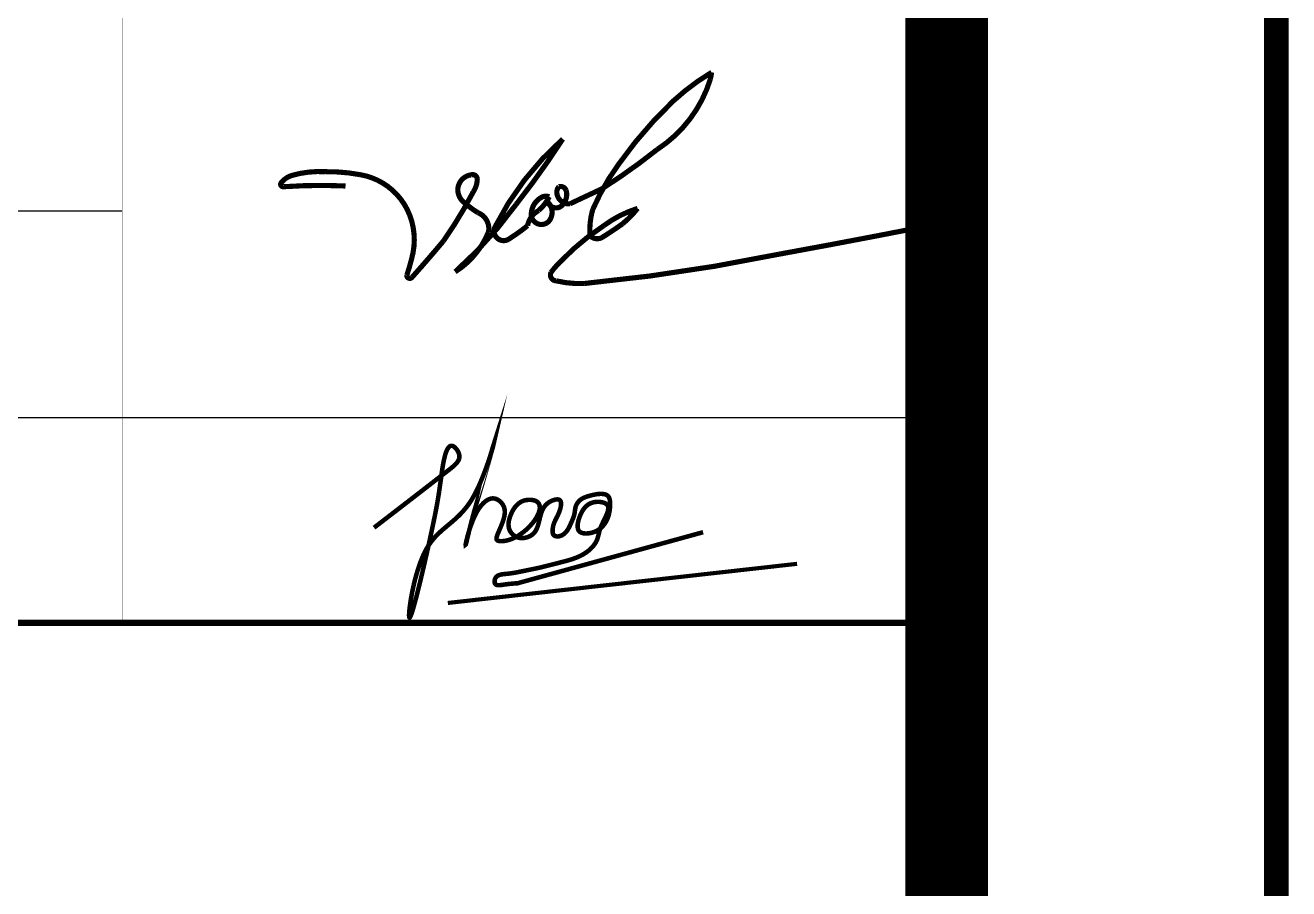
# Model space of a CAD drawing. Header units: millimetres. Extents: x 89040 to 596321, y -313033 to 2401191.
# Drawn here: x 596289.92 to 596320.57, y 1199931.71 to 1199952.64 of the extents above; entities that cross this region are included whole.
import ezdxf

# ---------------------------------------------------------------- set-up
doc = ezdxf.new("R2010")
doc.units = ezdxf.units.MM
doc.header["$MEASUREMENT"] = 0
doc.layers.add('KHUNG', color=7, linetype='Continuous', lineweight=25)
doc.layers.add('KHUNGTEN', color=7, linetype='Continuous', lineweight=25)

msp = doc.modelspace()

# ---------------------------------------------------------------- linework, layer by layer
at = {"layer": 'KHUNG'}
for points in [[(596297.6905367911, 1199948.748549195, 0.125, 0.125, 0.0284246530482653), (596296.1882120504, 1199948.730729838, 0.125, 0.125, -0.7006622833535873), (596296.1297485036, 1199948.828109809, 0.125, 0.125, -0.1506817919943456), (596296.3921536964, 1199949.005245468, 0.125, 0.125, -0.08473626277370098), (596297.2076177167, 1199949.094297235, 0.125, 0.125, -0.0500964549071516), (596298.0457189983, 1199949.022134467, 0.125, 0.125, -0.238458232827641), (596299.185682522, 1199948.180888266, 0.125, 0.125, -0.1644112592017996), (596299.3285888301, 1199947.1310468, 0.125, 0.125, -0.0281619827177424), (596299.1770869639, 1199946.584453978, 0.125, 0.125, 0.7586410637162643), (596299.307560657, 1199946.538468784, 0.125, 0.125, 0.007401674262840999), (596300.0622919031, 1199947.410364278, 0.125, 0.125, 0.0336216065690833), (596300.7901362439, 1199948.608740398, 0.125, 0.125, 0.141222481536398), (596300.8864477515, 1199948.91080663, 0.125, 0.125, 0.4986710332358589), (596300.7464845625, 1199949.019560977, 0.125, 0.125, 0.3619830497075971), (596300.4147510374, 1199948.672574961, 0.125, 0.125, 0.2457302758190457), (596300.5762237507, 1199948.34041465, 0.125, 0.125, 0.0406671131797714), (596300.900764513, 1199948.100929999, 0.125, 0.125, -0.3627654602666309), (596301.1593464016, 1199947.635248311, 0.125, 0.125, -0.1572146726978851), (596300.3495623262, 1199946.667480926, 0.125, 0.125, 0.0543594146168624), (596301.8321104072, 1199948.306261508, 0.125, 0.125, 0.0237084017654827), (596302.9602051843, 1199949.886324497, 0.125, 0.125, 0.0956502892465912), (596301.3076988552, 1199947.73992859, 0.125, 0.125, 0.7049218216857351), (596301.642403005, 1199947.454668826, 0.125, 0.125, 0.0315377597805711), (596302.1069207091, 1199947.786176386, 0.125, 0.125, -0.2284358534511926), (596302.3783477996, 1199948.153907885, 0.125, 0.125, 0.0952340381836964), (596302.6324875039, 1199948.48761379, 0.125, 0.125, 0.2174472159855596), (596302.4437015459, 1199948.473103207, 0.125, 0.125, 0.2659121687810424), (596302.1968233688, 1199948.066851886, 0.125, 0.125, 0.8296250155804994), (596302.6687813879, 1199947.965285305, 0.125, 0.125, 0.3190482625872441), (596302.6018598119, 1199948.354002378, 0.125, 0.125, 0.6457483344606904), (596302.9811783457, 1199948.327307106, 0.125, 0.125, 0.2483238463535317), (596303.0403157844, 1199948.64333621, 0.125, 0.125, 0.3869195486332945), (596302.8672768883, 1199948.733115756, 0.125, 0.125, 0.2511383931849469), (596302.8238727589, 1199948.539008566, 0.125, 0.125, 0.3689407702628816), (596303.1321438489, 1199948.31424458, 0.125, 0.125, -0.0036997443640044), (596303.9075594456, 1199948.677414323, 0.125, 0.125, 0.0267318842948512), (596305.2536925839, 1199949.635022799, 0.125, 0.125, 0.1753048399123527), (596306.540509496, 1199951.336715089, 0.125, 0.125, 0.0170501134436251), (596306.5716873037, 1199951.502656441, 0.125, 0.125, 0.0521758745950271), (596305.6392824368, 1199950.806703647, 0.125, 0.125, 0.0490863160117192), (596304.3145763053, 1199949.273383645, 0.125, 0.125, 0.055837629095225), (596303.6852851937, 1199948.173077761, 0.125, 0.125, 0.0879290881053456), (596303.62141676, 1199947.541364686, 0.125, 0.125, 0.3407989482792555), (596303.9206246937, 1199947.50403032, 0.125, 0.125, 0.0158015629956642), (596304.4081372344, 1199947.829663119, 0.125, 0.125, 0.0583803335428361), (596304.7755182572, 1199948.204072187, 0.125, 0.125, 0.085164792438539), (596303.9524626404, 1199947.784128098, 0.125, 0.125, 0.0598554222753603), (596302.8826526223, 1199946.890324173, 0.125, 0.125, 0.0441506373001875), (596302.6738699583, 1199946.650922055, 0.125, 0.125, 0.5389825748909738), (596302.8035597365, 1199946.448464151, 0.125, 0.125, 0.0726286320193213), (596303.4936248809, 1199946.38549242, 0.125, 0.125, 0.0267858251670638), (596308.2034130119, 1199947.094132596, 0.125, 0.125, 0.0036985108300713), (596311.8711032037, 1199947.789927829, 0, 0, 0)], [(596298.3825389147, 1199940.465136183, 0.11, 0.11, 0), (596298.5875262155, 1199940.622649479, 0.11, 0.11, 0), (596298.794256717, 1199940.781569464, 0.11, 0.11, 0), (596298.8988204184, 1199940.861996553, 0.11, 0.11, 0), (596299.0044736197, 1199940.943302822, 0.11, 0.11, 0), (596299.1114342222, 1199941.025664106, 0.11, 0.11, 0), (596299.2199201249, 1199941.109256243, 0.11, 0.11, 0), (596299.3301492286, 1199941.194255067, 0.11, 0.11, 0), (596299.4423394325, 1199941.280836414, 0.11, 0.11, 0), (596299.5567086379, 1199941.36917612, 0.11, 0.11, 0), (596299.6734747437, 1199941.459450021, 0.11, 0.11, 0), (596299.7928556509, 1199941.551833955, 0.11, 0.11, 0), (596299.9150692591, 1199941.646503754, 0.11, 0.11, 0), (596300.0403334686, 1199941.743635257, 0.11, 0.11, 0), (596300.1688661791, 1199941.843404299, 0.11, 0.11, 0), (596300.234296125, 1199941.894354005, 0.11, 0.11, 0), (596300.2981352666, 1199941.946433642, 0.11, 0.11, 0), (596300.3281479966, 1199941.973118383, 0.11, 0.11, 0), (596300.3561790533, 1199942.000352933, 0.11, 0.11, 0), (596300.3816956023, 1199942.028227187, 0.11, 0.11, 0), (596300.404164809, 1199942.056831041, 0.11, 0.11, 0), (596300.4230538388, 1199942.086254391, 0.11, 0.11, 0), (596300.4378298572, 1199942.116587132, 0.11, 0.11, 0), (596300.4479600298, 1199942.14791916, 0.11, 0.11, 0), (596300.451116413, 1199942.163987999, 0.11, 0.11, 0), (596300.4529115218, 1199942.180340371, 0.11, 0.11, 0), (596300.4532787516, 1199942.196987511, 0.11, 0.11, 0), (596300.4521514986, 1199942.213940659, 0.11, 0.11, 0), (596300.4494650584, 1199942.231209589, 0.11, 0.11, 0), (596300.4452364588, 1199942.248741217, 0.11, 0.11, 0), (596300.4326726315, 1199942.284032792, 0.11, 0.11, 0), (596300.4155393024, 1199942.318665399, 0.11, 0.11, 0), (596300.3949236741, 1199942.351482961, 0.11, 0.11, 0), (596300.3719129482, 1199942.381329403, 0.11, 0.11, 0), (596300.3475943276, 1199942.407048647, 0.11, 0.11, 0), (596300.3352843078, 1199942.417999297, 0.11, 0.11, 0), (596300.3230550153, 1199942.427484618, 0.11, 0.11, 0), (596300.3110419936, 1199942.435360581, 0.11, 0.11, 0), (596300.2993364423, 1199942.441542589, 0.11, 0.11, 0), (596300.2879427858, 1199942.446062353, 0.11, 0.11, 0), (596300.2768553873, 1199942.44896507, 0.11, 0.11, 0), (596300.26606861, 1199942.450295936, 0.11, 0.11, 0), (596300.2555768173, 1199942.450100149, 0.11, 0.11, 0), (596300.2453743722, 1199942.448422905, 0.11, 0.11, 0), (596300.2354556383, 1199942.445309401, 0.11, 0.11, 0), (596300.2258149779, 1199942.440804834, 0.11, 0.11, 0), (596300.2164467551, 1199942.434954399, 0.11, 0.11, 0), (596300.1985050736, 1199942.419396718, 0.11, 0.11, 0), (596300.181585499, 1199942.398997929, 0.11, 0.11, 0), (596300.165642937, 1199942.374119608, 0.11, 0.11, 0), (596300.1506322933, 1199942.345123329, 0.11, 0.11, 0), (596300.1365084735, 1199942.312370664, 0.11, 0.11, 0), (596300.1232263825, 1199942.276223188, 0.11, 0.11, 0), (596300.1107409262, 1199942.237042475, 0.11, 0.11, 0), (596300.09900701, 1199942.195190097, 0.11, 0.11, 0), (596300.0879795396, 1199942.15102763, 0.11, 0.11, 0), (596300.0776134206, 1199942.104916647, 0.11, 0.11, 0), (596300.067863558, 1199942.05721872, 0.11, 0.11, 0), (596300.0500322253, 1199941.958508335, 0.11, 0.11, 0), (596300.0341247855, 1199941.857789064, 0.11, 0.11, 0), (596300.0197804825, 1199941.757953499, 0.11, 0.11, 0), (596300.0130817714, 1199941.709271039, 0.11, 0.11, 0), (596300.0066385608, 1199941.661894227, 0.11, 0.11, 0), (596300.0004066736, 1199941.616168562, 0.11, 0.11, 0), (596299.9943562986, 1199941.572187623, 0.11, 0.11, 0), (596299.9884690276, 1199941.529845066, 0.11, 0.11, 0), (596299.9827267656, 1199941.489029047, 0.11, 0.11, 0), (596299.9716048886, 1199941.411529239, 0.11, 0.11, 0), (596299.9608459083, 1199941.338793435, 0.11, 0.11, 0), (596299.9503050657, 1199941.26992687, 0.11, 0.11, 0), (596299.9398376013, 1199941.204034782, 0.11, 0.11, 0), (596299.9185437704, 1199941.077594981, 0.11, 0.11, 0), (596299.8958063408, 1199940.952315921, 0.11, 0.11, 0), (596299.8835343785, 1199940.88787476, 0.11, 0.11, 0), (596299.8704672386, 1199940.821039495, 0.11, 0.11, 0), (596299.856460162, 1199940.75091536, 0.11, 0.11, 0), (596299.8414019669, 1199940.676798019, 0.11, 0.11, 0), (596299.825329967, 1199940.598825278, 0.11, 0.11, 0), (596299.8083225131, 1199940.517367675, 0.11, 0.11, 0), (596299.790457957, 1199940.432795755, 0.11, 0.11, 0), (596299.7718146505, 1199940.345480061, 0.11, 0.11, 0), (596299.7524709459, 1199940.255791136, 0.11, 0.11, 0), (596299.7325051947, 1199940.164099526, 0.11, 0.11, 0), (596299.7119957493, 1199940.070775775, 0.11, 0.11, 0), (596299.6910209612, 1199939.976190427, 0.11, 0.11, 0), (596299.6040354215, 1199939.592643945, 0.11, 0.11, 0), (596299.5597877469, 1199939.402935268, 0.11, 0.11, 0), (596299.5377494154, 1199939.309893976, 0.11, 0.11, 0), (596299.515872556, 1199939.21855544, 0.11, 0.11, 0), (596299.4942355221, 1199939.129290204, 0.11, 0.11, 0), (596299.4729166648, 1199939.042468813, 0.11, 0.11, 0), (596299.4519943364, 1199938.95846181, 0.11, 0.11, 0), (596299.4315468881, 1199938.877639741, 0.11, 0.11, 0), (596299.4116526728, 1199938.800373148, 0.11, 0.11, 0), (596299.392390042, 1199938.727032576, 0.11, 0.11, 0), (596299.3738373474, 1199938.65798857, 0.11, 0.11, 0), (596299.3560729414, 1199938.593611674, 0.11, 0.11, 0), (596299.3475108314, 1199938.563289186, 0.11, 0.11, 0), (596299.3391751754, 1199938.534272431, 0.11, 0.11, 0), (596299.3310757679, 1199938.506607724, 0.11, 0.11, 0), (596299.3232224019, 1199938.480341386, 0.11, 0.11, 0), (596299.3156248722, 1199938.455519732, 0.11, 0.11, 0), (596299.3082929727, 1199938.432189082, 0.11, 0.11, 0), (596299.3012364969, 1199938.410395754, 0.11, 0.11, 0), (596299.2944652393, 1199938.390186066, 0.11, 0.11, 0), (596299.2879889937, 1199938.371606335, 0.11, 0.11, 0), (596299.2818175538, 1199938.35470288, 0.11, 0.11, 0), (596299.2759607142, 1199938.339522018, 0.11, 0.11, 0), (596299.2704282687, 1199938.326110068, 0.11, 0.11, 0), (596299.2652300111, 1199938.314513347, 0.11, 0.11, 0), (596299.2603757353, 1199938.304778175, 0.11, 0.11, 0), (596299.2558752353, 1199938.296950868, 0.11, 0.11, 0), (596299.2517383056, 1199938.291077744, 0.11, 0.11, 0), (596299.2479747396, 1199938.287205123, 0.11, 0.11, 0), (596299.2445943317, 1199938.285379321, 0.11, 0.11, 0), (596299.2416068756, 1199938.285646658, 0.11, 0.11, 0), (596299.2390221653, 1199938.288053449, 0.11, 0.11, 0), (596299.2368499953, 1199938.292646015, 0.11, 0.11, 0), (596299.2351000822, 1199938.299469755, 0.11, 0.11, 0), (596299.2337783306, 1199938.308524552, 0.11, 0.11, 0), (596299.232885156, 1199938.319744736, 0.11, 0.11, 0), (596299.2324205445, 1199938.333059542, 0.11, 0.11, 0), (596299.2323844852, 1199938.348398207, 0.11, 0.11, 0), (596299.2327769654, 1199938.365689964, 0.11, 0.11, 0), (596299.2335979731, 1199938.384864051, 0.11, 0.11, 0), (596299.2348474959, 1199938.405849704, 0.11, 0.11, 0), (596299.2365255215, 1199938.428576158, 0.11, 0.11, 0), (596299.238632038, 1199938.452972648, 0.11, 0.11, 0), (596299.2411670325, 1199938.478968411, 0.11, 0.11, 0), (596299.2441304937, 1199938.506492683, 0.11, 0.11, 0), (596299.2475224086, 1199938.535474699, 0.11, 0.11, 0), (596299.2513427654, 1199938.565843695, 0.11, 0.11, 0), (596299.2555915518, 1199938.597528908, 0.11, 0.11, 0), (596299.2653743643, 1199938.664564923, 0.11, 0.11, 0), (596299.2768707486, 1199938.736016631, 0.11, 0.11, 0), (596299.2900806065, 1199938.811317919, 0.11, 0.11, 0), (596299.3050038404, 1199938.889902674, 0.11, 0.11, 0), (596299.3216403525, 1199938.971204781, 0.11, 0.11, 0), (596299.3399900452, 1199939.054658126, 0.11, 0.11, 0), (596299.3600528205, 1199939.139696598, 0.11, 0.11, 0), (596299.3818285811, 1199939.22575408, 0.11, 0.11, 0), (596299.4053172283, 1199939.312264462, 0.11, 0.11, 0), (596299.4305186652, 1199939.398661627, 0.11, 0.11, 0), (596299.4574327933, 1199939.484379464, 0.11, 0.11, 0), (596299.4860595157, 1199939.568851858, 0.11, 0.11, 0), (596299.5163987337, 1199939.651512696, 0.11, 0.11, 0), (596299.5484503501, 1199939.731795865, 0.11, 0.11, 0), (596299.5822142671, 1199939.809135249, 0.11, 0.11, 0), (596299.6176903868, 1199939.882964737, 0.11, 0.11, 0), (596299.6548786112, 1199939.952718214, 0.11, 0.11, 0), (596299.6937674389, 1199940.017927777, 0.11, 0.11, 0), (596299.7342698502, 1199940.078775845, 0.11, 0.11, 0), (596299.7762681291, 1199940.135709194, 0.11, 0.11, 0), (596299.819644471, 1199940.189175363, 0.11, 0.11, 0), (596299.8642810705, 1199940.239621891, 0.11, 0.11, 0), (596299.9100601231, 1199940.287496315, 0.11, 0.11, 0), (596299.9568638233, 1199940.333246176, 0.11, 0.11, 0), (596300.0045743667, 1199940.377319012, 0.11, 0.11, 0), (596300.0530739479, 1199940.420162362, 0.11, 0.11, 0), (596300.1519690049, 1199940.503950759, 0.11, 0.11, 0), (596300.2526065541, 1199940.588191679, 0.11, 0.11, 0), (596300.3032842512, 1199940.631600682, 0.11, 0.11, 0), (596300.3540441565, 1199940.676465432, 0.11, 0.11, 0), (596300.4047684649, 1199940.723233469, 0.11, 0.11, 0), (596300.4553393719, 1199940.772352329, 0.11, 0.11, 0), (596300.5056390722, 1199940.824269555, 0.11, 0.11, 0), (596300.5555497612, 1199940.879432682, 0.11, 0.11, 0), (596300.6049536335, 1199940.938289251, 0.11, 0.11, 0), (596300.6537328847, 1199941.001286801, 0.11, 0.11, 0), (596300.7017697094, 1199941.06887287, 0.11, 0.11, 0), (596300.7254728976, 1199941.104526455, 0.11, 0.11, 0), (596300.7489463027, 1199941.141494997, 0.11, 0.11, 0), (596300.7721751987, 1199941.179834437, 0.11, 0.11, 0), (596300.7951442505, 1199941.219584435, 0.11, 0.11, 0), (596300.8402205419, 1199941.30291487, 0.11, 0.11, 0), (596300.8839996748, 1199941.390391359, 0.11, 0.11, 0), (596300.9263039198, 1199941.480859434, 0.11, 0.11, 0), (596300.9669555476, 1199941.573164623, 0.11, 0.11, 0), (596301.0057768294, 1199941.666152459, 0.11, 0.11, 0), (596301.0425900362, 1199941.758668472, 0.11, 0.11, 0), (596301.0772174386, 1199941.849558192, 0.11, 0.11, 0), (596301.1094813077, 1199941.937667152, 0.11, 0.11, 0), (596301.1392039143, 1199942.021840881, 0.11, 0.11, 0), (596301.1530567041, 1199942.062091263, 0.11, 0.11, 0), (596301.1662075297, 1199942.10092491, 0.11, 0.11, 0), (596301.1786341754, 1199942.138197515, 0.11, 0.11, 0), (596301.1903144245, 1199942.17376477, 0.11, 0.11, 0), (596301.2012260613, 1199942.207482365, 0.11, 0.11, 0), (596301.2113468696, 1199942.239205992, 0.11, 0.11, 0), (596301.2206546331, 1199942.268791342, 0.11, 0.11, 0), (596301.2291271356, 1199942.296094106, 0.11, 0.11, 0), (596301.2367421614, 1199942.320969977, 0.11, 0.11, 0), (596301.2434774941, 1199942.343274644, 0.11, 0.11, 0), (596301.2493109176, 1199942.3628638, 0.11, 0.11, 0), (596301.2542202154, 1199942.379593135, 0.11, 0.11, 0), (596301.2581831721, 1199942.393318343, 0.11, 0.11, 0), (596301.261177571, 1199942.403895112, 0.11, 0.11, 0), (596301.2631811961, 1199942.411179136, 0.11, 0.11, 0), (596301.2641718313, 1199942.415026105, 0.11, 0.11, 0), (596301.2641272604, 1199942.41529171, 0.11, 0.11, 0), (596301.2630252673, 1199942.411831643, 0.11, 0.11, 0), (596301.2608464605, 1199942.404514292, 0.11, 0.11, 0), (596301.257613884, 1199942.393398788, 0.11, 0.11, 0), (596301.253383339, 1199942.378691504, 0.11, 0.11, 0), (596301.2482114743, 1199942.360602619, 0.11, 0.11, 0), (596301.2421549383, 1199942.339342316, 0.11, 0.11, 0), (596301.23527038, 1199942.315120776, 0.11, 0.11, 0), (596301.2276144478, 1199942.288148182, 0.11, 0.11, 0), (596301.2192437908, 1199942.258634713, 0.11, 0.11, 0), (596301.2102150575, 1199942.226790553, 0.11, 0.11, 0), (596301.2005848967, 1199942.192825881, 0.11, 0.11, 0), (596301.1904099572, 1199942.156950879, 0.11, 0.11, 0), (596301.1797468874, 1199942.11937573, 0.11, 0.11, 0), (596301.1686523362, 1199942.080310614, 0.11, 0.11, 0), (596301.1571829523, 1199942.039965713, 0.11, 0.11, 0), (596301.1333462815, 1199941.956277283, 0.11, 0.11, 0), (596301.1086900647, 1199941.869991889, 0.11, 0.11, 0), (596301.0587317509, 1199941.69635602, 0.11, 0.11, 0), (596301.0343360337, 1199941.612368449, 0.11, 0.11, 0), (596301.0109073068, 1199941.532405388, 0.11, 0.11, 0), (596300.9885525026, 1199941.456770609, 0.11, 0.11, 0), (596300.9671646255, 1199941.384916711, 0.11, 0.11, 0), (596300.9466327648, 1199941.316280714, 0.11, 0.11, 0), (596300.9268460099, 1199941.250299641, 0.11, 0.11, 0), (596300.9076934491, 1199941.18641051, 0.11, 0.11, 0), (596300.8890641715, 1199941.124050342, 0.11, 0.11, 0), (596300.8175616754, 1199940.878639707, 0.11, 0.11, 0), (596300.7998851502, 1199940.81547966, 0.11, 0.11, 0), (596300.782066442, 1199940.750470697, 0.11, 0.11, 0), (596300.7639946406, 1199940.68304984, 0.11, 0.11, 0), (596300.7455588344, 1199940.612654109, 0.11, 0.11, 0), (596300.7266481125, 1199940.538720525, 0.11, 0.11, 0), (596300.7071515642, 1199940.460686107, 0.11, 0.11, 0), (596300.6869672355, 1199940.378032985, 0.11, 0.11, 0), (596300.6665321935, 1199940.292957815, 0.11, 0.11, 0), (596300.6566141075, 1199940.251492019, 0.11, 0.11, 0), (596300.6471198967, 1199940.211869353, 0.11, 0.11, 0), (596300.6382177505, 1199940.174936269, 0.11, 0.11, 0), (596300.6300758581, 1199940.141539222, 0.11, 0.11, 0), (596300.6228624083, 1199940.112524662, 0.11, 0.11, 0), (596300.6196564087, 1199940.099925332, 0.11, 0.11, 0), (596300.6167455906, 1199940.088739044, 0.11, 0.11, 0), (596300.6141509779, 1199940.079071605, 0.11, 0.11, 0), (596300.611893594, 1199940.071028821, 0.11, 0.11, 0), (596300.6099932409, 1199940.064708405, 0.11, 0.11, 0), (596300.6084561418, 1199940.060118132, 0.11, 0.11, 0), (596300.6072800468, 1199940.057209655, 0.11, 0.11, 0), (596300.6064625776, 1199940.055933772, 0.11, 0.11, 0), (596300.6060013562, 1199940.056241284, 0.11, 0.11, 0), (596300.6058940036, 1199940.058082992, 0.11, 0.11, 0), (596300.6061381422, 1199940.061409693, 0.11, 0.11, 0), (596300.6067313927, 1199940.066172189, 0.11, 0.11, 0), (596300.6076713772, 1199940.072321278, 0.11, 0.11, 0), (596300.6089557175, 1199940.079807761, 0.11, 0.11, 0), (596300.6125479512, 1199940.098596109, 0.11, 0.11, 0), (596300.6174890666, 1199940.122143629, 0.11, 0.11, 0), (596300.6237600365, 1199940.150056719, 0.11, 0.11, 0), (596300.6313418335, 1199940.18194178, 0.11, 0.11, 0), (596300.640215431, 1199940.217405207, 0.11, 0.11, 0), (596300.6503618017, 1199940.256053401, 0.11, 0.11, 0), (596300.6617619186, 1199940.29749276, 0.11, 0.11, 0), (596300.6743967542, 1199940.34132968, 0.11, 0.11, 0), (596300.6882472819, 1199940.387170561, 0.11, 0.11, 0), (596300.7032944743, 1199940.434621802, 0.11, 0.11, 0), (596300.7195193039, 1199940.483289799, 0.11, 0.11, 0), (596300.7369027445, 1199940.532780953, 0.11, 0.11, 0), (596300.7750693483, 1199940.632658321, 0.11, 0.11, 0), (596300.7958144576, 1199940.682257331, 0.11, 0.11, 0), (596300.817642069, 1199940.731105091, 0.11, 0.11, 0), (596300.8405331551, 1199940.778807998, 0.11, 0.11, 0), (596300.8644686893, 1199940.82497245, 0.11, 0.11, 0), (596300.8894291841, 1199940.86920645, 0.11, 0.11, 0), (596300.9153713254, 1199940.91120108, 0.11, 0.11, 0), (596300.9422168834, 1199940.950769164, 0.11, 0.11, 0), (596300.9698848495, 1199940.987733217, 0.11, 0.11, 0), (596300.9982942144, 1199941.021915754, 0.11, 0.11, 0), (596301.0273639691, 1199941.05313929, 0.11, 0.11, 0), (596301.0570131051, 1199941.08122634, 0.11, 0.11, 0), (596301.0871606126, 1199941.105999419, 0.11, 0.11, 0), (596301.1177254835, 1199941.127281042, 0.11, 0.11, 0), (596301.1486267085, 1199941.144893724, 0.11, 0.11, 0), (596301.1797832784, 1199941.158659981, 0.11, 0.11, 0), (596301.2111141843, 1199941.168402327, 0.11, 0.11, 0), (596301.2425384176, 1199941.173943277, 0.11, 0.11, 0), (596301.2739749689, 1199941.175105346, 0.11, 0.11, 0), (596301.3053428294, 1199941.17171105, 0.11, 0.11, 0), (596301.3365609904, 1199941.163582903, 0.11, 0.11, 0), (596301.3675392724, 1199941.150558507, 0.11, 0.11, 0), (596301.3979150805, 1199941.132923691, 0.11, 0.11, 0), (596301.4270140879, 1199941.11147719, 0.11, 0.11, 0), (596301.454144891, 1199941.087045837, 0.11, 0.11, 0), (596301.4786160865, 1199941.060456466, 0.11, 0.11, 0), (596301.4997407527, 1199941.032531794, 0.11, 0.11, 0), (596301.5171473252, 1199941.003804765, 0.11, 0.11, 0), (596301.5309818143, 1199940.974332744, 0.11, 0.11, 0), (596301.5414382938, 1199940.944128931, 0.11, 0.11, 0), (596301.5487108378, 1199940.913206527, 0.11, 0.11, 0), (596301.5529935216, 1199940.881578734, 0.11, 0.11, 0), (596301.5544804176, 1199940.84925875, 0.11, 0.11, 0), (596301.5533656011, 1199940.816259776, 0.11, 0.11, 0), (596301.5498431458, 1199940.782595014, 0.11, 0.11, 0), (596301.5441071257, 1199940.748277663, 0.11, 0.11, 0), (596301.5363516145, 1199940.713320924, 0.11, 0.11, 0), (596301.5267706873, 1199940.677737999, 0.11, 0.11, 0), (596301.515558417, 1199940.641542086, 0.11, 0.11, 0), (596301.5029088787, 1199940.604746387, 0.11, 0.11, 0), (596301.4890161462, 1199940.567364103, 0.11, 0.11, 0), (596301.4582773941, 1199940.490892578, 0.11, 0.11, 0), (596301.4248947537, 1199940.412233117, 0.11, 0.11, 0), (596301.3904208184, 1199940.331491324, 0.11, 0.11, 0), (596301.3736647614, 1199940.29065793, 0.11, 0.11, 0), (596301.3599432324, 1199940.25126395, 0.11, 0.11, 0), (596301.3551828704, 1199940.232746369, 0.11, 0.11, 0), (596301.3523361029, 1199940.215356205, 0.11, 0.11, 0), (596301.3517879236, 1199940.199349319, 0.11, 0.11, 0), (596301.3539233276, 1199940.184981571, 0.11, 0.11, 0), (596301.359127309, 1199940.172508821, 0.11, 0.11, 0), (596301.3677403962, 1199940.162163918, 0.11, 0.11, 0), (596301.379614323, 1199940.153926786, 0.11, 0.11, 0), (596301.3942983298, 1199940.147620816, 0.11, 0.11, 0), (596301.4113371642, 1199940.14306708, 0.11, 0.11, 0), (596301.4302755722, 1199940.140086646, 0.11, 0.11, 0), (596301.4506583008, 1199940.138500583, 0.11, 0.11, 0), (596301.4720300965, 1199940.138129961, 0.11, 0.11, 0), (596301.5160007857, 1199940.140348285, 0.11, 0.11, 0), (596301.5603468581, 1199940.145955116, 0.11, 0.11, 0), (596301.604873227, 1199940.154753205, 0.11, 0.11, 0), (596301.6494507762, 1199940.166568922, 0.11, 0.11, 0), (596301.69395039, 1199940.181228638, 0.11, 0.11, 0), (596301.7382429524, 1199940.198558724, 0.11, 0.11, 0), (596301.7821993475, 1199940.218385551, 0.11, 0.11, 0), (596301.8256904591, 1199940.240535489, 0.11, 0.11, 0), (596301.8685871713, 1199940.26483491, 0.11, 0.11, 0), (596301.9107603682, 1199940.291110184, 0.11, 0.11, 0), (596301.9520809337, 1199940.319187684, 0.11, 0.11, 0), (596301.9924197522, 1199940.348893778, 0.11, 0.11, 0), (596302.031647707, 1199940.380054838, 0.11, 0.11, 0), (596302.0696356829, 1199940.412497234, 0.11, 0.11, 0), (596302.1062545631, 1199940.446047339, 0.11, 0.11, 0), (596302.1413752324, 1199940.480531523, 0.11, 0.11, 0), (596302.1748685744, 1199940.515776156, 0.11, 0.11, 0), (596302.2066054731, 1199940.551607609, 0.11, 0.11, 0), (596302.2364568129, 1199940.587852254, 0.11, 0.11, 0), (596302.2642934775, 1199940.624336461, 0.11, 0.11, 0), (596302.2899863512, 1199940.660886601, 0.11, 0.11, 0), (596302.3134063173, 1199940.697329044, 0.11, 0.11, 0), (596302.3344242608, 1199940.733490163, 0.11, 0.11, 0), (596302.352911065, 1199940.769196327, 0.11, 0.11, 0), (596302.3687376144, 1199940.804273908, 0.11, 0.11, 0), (596302.3817747926, 1199940.838549276, 0.11, 0.11, 0), (596302.3918934838, 1199940.871848802, 0.11, 0.11, 0), (596302.3989645721, 1199940.903998858, 0.11, 0.11, 0), (596302.4028589416, 1199940.934825814, 0.11, 0.11, 0), (596302.4034474761, 1199940.96415604, 0.11, 0.11, 0), (596302.4006010597, 1199940.991815908, 0.11, 0.11, 0), (596302.3941905764, 1199941.017631789, 0.11, 0.11, 0), (596302.38408691, 1199941.041430053, 0.11, 0.11, 0), (596302.3701609455, 1199941.063037072, 0.11, 0.11, 0), (596302.3522835654, 1199941.082279215, 0.11, 0.11, 0), (596302.3303256548, 1199941.098982855, 0.11, 0.11, 0), (596302.3041800004, 1199941.112977862, 0.11, 0.11, 0), (596302.2741722222, 1199941.12416326, 0.11, 0.11, 0), (596302.2410246833, 1199941.132501464, 0.11, 0.11, 0), (596302.2054744149, 1199941.137957233, 0.11, 0.11, 0), (596302.1682584491, 1199941.140495322, 0.11, 0.11, 0), (596302.1301138173, 1199941.14008049, 0.11, 0.11, 0), (596302.0917775518, 1199941.136677497, 0.11, 0.11, 0), (596302.0539866835, 1199941.130251098, 0.11, 0.11, 0), (596302.0174782448, 1199941.120766052, 0.11, 0.11, 0), (596301.9828675768, 1199941.108221789, 0.11, 0.11, 0), (596301.9502347963, 1199941.092770243, 0.11, 0.11, 0), (596301.9195129172, 1199941.074605258, 0.11, 0.11, 0), (596301.8906349486, 1199941.053920681, 0.11, 0.11, 0), (596301.8635338993, 1199941.030910361, 0.11, 0.11, 0), (596301.8381427787, 1199941.005768143, 0.11, 0.11, 0), (596301.8143945956, 1199940.978687875, 0.11, 0.11, 0), (596301.7922223595, 1199940.949863404, 0.11, 0.11, 0), (596301.7715590795, 1199940.919488577, 0.11, 0.11, 0), (596301.7523377644, 1199940.887757242, 0.11, 0.11, 0), (596301.7344914239, 1199940.854863246, 0.11, 0.11, 0), (596301.7179530667, 1199940.821000435, 0.11, 0.11, 0), (596301.7026557294, 1199940.786362654, 0.11, 0.11, 0), (596301.6886031462, 1199940.75113537, 0.11, 0.11, 0), (596301.6760228755, 1199940.715477534, 0.11, 0.11, 0), (596301.6651866633, 1199940.679542858, 0.11, 0.11, 0), (596301.6563662548, 1199940.643485056, 0.11, 0.11, 0), (596301.6498333972, 1199940.607457844, 0.11, 0.11, 0), (596301.6458598361, 1199940.571614935, 0.11, 0.11, 0), (596301.6447173179, 1199940.536110043, 0.11, 0.11, 0), (596301.6466775883, 1199940.501096882, 0.11, 0.11, 0), (596301.6520123939, 1199940.466729167, 0.11, 0.11, 0), (596301.6609934805, 1199940.43316061, 0.11, 0.11, 0), (596301.6738860839, 1199940.400548038, 0.11, 0.11, 0), (596301.6907047554, 1199940.369168063, 0.11, 0.11, 0), (596301.7111397899, 1199940.339452239, 0.11, 0.11, 0), (596301.7348599508, 1199940.31184241, 0.11, 0.11, 0), (596301.7615340018, 1199940.286780421, 0.11, 0.11, 0), (596301.7908307062, 1199940.264708114, 0.11, 0.11, 0), (596301.8224188272, 1199940.246067333, 0.11, 0.11, 0), (596301.8559671286, 1199940.231299923, 0.11, 0.11, 0), (596301.8911293142, 1199940.220756425, 0.11, 0.11, 0), (596301.9274885664, 1199940.214359806, 0.11, 0.11, 0), (596301.9646074389, 1199940.211907972, 0.11, 0.11, 0), (596302.0020484838, 1199940.213198811, 0.11, 0.11, 0), (596302.0393742523, 1199940.218030216, 0.11, 0.11, 0), (596302.0761472967, 1199940.226200074, 0.11, 0.11, 0), (596302.1119301684, 1199940.237506278, 0.11, 0.11, 0), (596302.1462854188, 1199940.251746716, 0.11, 0.11, 0), (596302.1787756002, 1199940.268719279, 0.11, 0.11, 0), (596302.2089632639, 1199940.288221857, 0.11, 0.11, 0), (596302.236410962, 1199940.31005234, 0.11, 0.11, 0), (596302.2607996768, 1199940.334013107, 0.11, 0.11, 0), (596302.2822956993, 1199940.359924927, 0.11, 0.11, 0), (596302.3011896148, 1199940.387613281, 0.11, 0.11, 0), (596302.3177720084, 1199940.41690365, 0.11, 0.11, 0), (596302.3323334657, 1199940.447621514, 0.11, 0.11, 0), (596302.345164572, 1199940.479592355, 0.11, 0.11, 0), (596302.3565559126, 1199940.512641652, 0.11, 0.11, 0), (596302.3761816375, 1199940.581277541, 0.11, 0.11, 0), (596302.4109416537, 1199940.723811949, 0.11, 0.11, 0), (596302.4307253102, 1199940.794918159, 0.11, 0.11, 0), (596302.442235099, 1199940.829820198, 0.11, 0.11, 0), (596302.4552109754, 1199940.864055501, 0.11, 0.11, 0), (596302.4699435249, 1199940.897449548, 0.11, 0.11, 0), (596302.4867233323, 1199940.92982782, 0.11, 0.11, 0), (596302.5058409836, 1199940.961015797, 0.11, 0.11, 0), (596302.5275870635, 1199940.99083896, 0.11, 0.11, 0), (596302.5522521578, 1199941.01912279, 0.11, 0.11, 0), (596302.5801268518, 1199941.045692768, 0.11, 0.11, 0), (596302.6115017306, 1199941.070374374, 0.11, 0.11, 0), (596302.6465730005, 1199941.092960563, 0.11, 0.11, 0), (596302.6845015836, 1199941.112887506, 0.11, 0.11, 0), (596302.7238087328, 1199941.129370927, 0.11, 0.11, 0), (596302.7630062385, 1199941.141623287, 0.11, 0.11, 0), (596302.7820988097, 1199941.145916715, 0.11, 0.11, 0), (596302.8006058917, 1199941.148857052, 0.11, 0.11, 0), (596302.8183414586, 1199941.150345856, 0.11, 0.11, 0), (596302.8351194836, 1199941.150284683, 0.11, 0.11, 0), (596302.850753941, 1199941.148575093, 0.11, 0.11, 0), (596302.8650588046, 1199941.145118644, 0.11, 0.11, 0), (596302.8778480483, 1199941.139816894, 0.11, 0.11, 0), (596302.8889356462, 1199941.132571399, 0.11, 0.11, 0), (596302.8981724426, 1199941.123317917, 0.11, 0.11, 0), (596302.9055997476, 1199941.112168865, 0.11, 0.11, 0), (596302.911320194, 1199941.09929354, 0.11, 0.11, 0), (596302.9154364433, 1199941.084861264, 0.11, 0.11, 0), (596302.9180511573, 1199941.069041361, 0.11, 0.11, 0), (596302.9192669977, 1199941.052003153, 0.11, 0.11, 0), (596302.9191866261, 1199941.033915965, 0.11, 0.11, 0), (596302.9179127048, 1199941.014949118, 0.11, 0.11, 0), (596302.912194859, 1199940.975053743, 0.11, 0.11, 0), (596302.9029347543, 1199940.933671612, 0.11, 0.11, 0), (596302.8909536843, 1199940.892157311, 0.11, 0.11, 0), (596302.8770729434, 1199940.851865423, 0.11, 0.11, 0), (596302.8620712925, 1199940.81399953, 0.11, 0.11, 0), (596302.8464052865, 1199940.778619298, 0.11, 0.11, 0), (596302.8303839326, 1199940.745260564, 0.11, 0.11, 0), (596302.7985081465, 1199940.682740051, 0.11, 0.11, 0), (596302.7689098665, 1199940.622702923, 0.11, 0.11, 0), (596302.755735395, 1199940.592448418, 0.11, 0.11, 0), (596302.7440550246, 1199940.561414108, 0.11, 0.11, 0), (596302.7341418294, 1199940.529180447, 0.11, 0.11, 0), (596302.7260913926, 1199940.495566796, 0.11, 0.11, 0), (596302.719943428, 1199940.460467723, 0.11, 0.11, 0), (596302.7157376298, 1199940.42377782, 0.11, 0.11, 0), (596302.713679118, 1199940.385576729, 0.11, 0.11, 0), (596302.7139705386, 1199940.366439254, 0.11, 0.11, 0), (596302.7156000508, 1199940.347764116, 0.11, 0.11, 0), (596302.7189135465, 1199940.329919504, 0.11, 0.11, 0), (596302.7242569161, 1199940.313273611, 0.11, 0.11, 0), (596302.7319760504, 1199940.298194629, 0.11, 0.11, 0), (596302.7424165839, 1199940.285050649, 0.11, 0.11, 0), (596302.7556904394, 1199940.274118211, 0.11, 0.11, 0), (596302.7712445738, 1199940.26541337, 0.11, 0.11, 0), (596302.7884084694, 1199940.258906163, 0.11, 0.11, 0), (596302.8065116081, 1199940.254566627, 0.11, 0.11, 0), (596302.8248834719, 1199940.2523648, 0.11, 0.11, 0), (596302.8429061336, 1199940.252252409, 0.11, 0.11, 0), (596302.8604589998, 1199940.25400802, 0.11, 0.11, 0), (596302.8776945432, 1199940.257315774, 0.11, 0.11, 0), (596302.9114262452, 1199940.267780264, 0.11, 0.11, 0), (596302.9438527029, 1199940.28278921, 0.11, 0.11, 0), (596302.9745502393, 1199940.301683052, 0.11, 0.11, 0), (596303.0030951776, 1199940.323802228, 0.11, 0.11, 0), (596303.0290662138, 1199940.348488269, 0.11, 0.11, 0), (596303.0523034194, 1199940.375202658, 0.11, 0.11, 0), (596303.0731411758, 1199940.403633738, 0.11, 0.11, 0), (596303.0919688422, 1199940.433495086, 0.11, 0.11, 0), (596303.1091757779, 1199940.464500278, 0.11, 0.11, 0), (596303.1251513411, 1199940.49636289, 0.11, 0.11, 0), (596303.1549657893, 1199940.561514673, 0.11, 0.11, 0), (596303.183921727, 1199940.626985591, 0.11, 0.11, 0), (596303.2109241482, 1199940.69275529, 0.11, 0.11, 0), (596303.2229354919, 1199940.725969753, 0.11, 0.11, 0), (596303.2335492806, 1199940.759520224, 0.11, 0.11, 0), (596303.2424622815, 1199940.793493898, 0.11, 0.11, 0), (596303.2493724326, 1199940.827977688, 0.11, 0.11, 0), (596303.2588985862, 1199940.898105478, 0.11, 0.11, 0), (596303.2642337097, 1199940.933107143, 0.11, 0.11, 0), (596303.2718785822, 1199940.9676107, 0.11, 0.11, 0), (596303.2832235072, 1199941.001271544, 0.11, 0.11, 0), (596303.2986548633, 1199941.033706781, 0.11, 0.11, 0), (596303.3176912627, 1199941.064500422, 0.11, 0.11, 0), (596303.3398227448, 1199941.093235383, 0.11, 0.11, 0), (596303.3645393504, 1199941.119494582, 0.11, 0.11, 0), (596303.3913311178, 1199941.14286094, 0.11, 0.11, 0), (596303.4197055259, 1199941.162946916, 0.11, 0.11, 0), (596303.4494987989, 1199941.179921875, 0.11, 0.11, 0), (596303.4808401226, 1199941.19445147, 0.11, 0.11, 0), (596303.5138689342, 1199941.207218721, 0.11, 0.11, 0), (596303.5487246723, 1199941.218906645, 0.11, 0.11, 0), (596303.5855381995, 1199941.230183941, 0.11, 0.11, 0), (596303.6241688498, 1199941.24126574, 0.11, 0.11, 0), (596303.6641553423, 1199941.251831624, 0.11, 0.11, 0), (596303.7462768175, 1199941.270010489, 0.11, 0.11, 0), (596303.7874522819, 1199941.276920895, 0.11, 0.11, 0), (596303.8280645524, 1199941.281910235, 0.11, 0.11, 0), (596303.8676338695, 1199941.28462722, 0.11, 0.11, 0), (596303.905680474, 1199941.284720563, 0.11, 0.11, 0), (596303.9417246074, 1199941.281838975, 0.11, 0.11, 0), (596303.9752865101, 1199941.27563117, 0.11, 0.11, 0), (596304.005886423, 1199941.265745861, 0.11, 0.11, 0), (596304.0199257086, 1199941.259314364, 0.11, 0.11, 0), (596304.0330445875, 1199941.251831759, 0.11, 0.11, 0), (596304.0451830893, 1199941.243254133, 0.11, 0.11, 0), (596304.0562812438, 1199941.233537577, 0.11, 0.11, 0), (596304.066279082, 1199941.222638178, 0.11, 0.11, 0), (596304.0751185879, 1199941.210514325, 0.11, 0.11, 0), (596304.0827987451, 1199941.19719142, 0.11, 0.11, 0), (596304.0893831586, 1199941.182770844, 0.11, 0.11, 0), (596304.0995331181, 1199941.151058594, 0.11, 0.11, 0), (596304.106105194, 1199941.116221414, 0.11, 0.11, 0), (596304.1096361162, 1199941.079103138, 0.11, 0.11, 0), (596304.1106626125, 1199941.040547606, 0.11, 0.11, 0), (596304.1097214117, 1199941.001398652, 0.11, 0.11, 0), (596304.1073451613, 1199940.962494332, 0.11, 0.11, 0), (596304.1038434877, 1199940.924356718, 0.11, 0.11, 0), (596304.0991923658, 1199940.887035156, 0.11, 0.11, 0), (596304.0933404295, 1199940.850540255, 0.11, 0.11, 0), (596304.0862363131, 1199940.814882625, 0.11, 0.11, 0), (596304.0778286512, 1199940.780072876, 0.11, 0.11, 0), (596304.0680660777, 1199940.746121616, 0.11, 0.11, 0), (596304.0568972267, 1199940.713039457, 0.11, 0.11, 0), (596304.0442707328, 1199940.680837006, 0.11, 0.11, 0), (596304.0301352304, 1199940.649524874, 0.11, 0.11, 0), (596304.0144393533, 1199940.61911367, 0.11, 0.11, 0), (596303.9971317358, 1199940.589614004, 0.11, 0.11, 0), (596303.9781621373, 1199940.561040223, 0.11, 0.11, 0), (596303.957498623, 1199940.533467551, 0.11, 0.11, 0), (596303.935124148, 1199940.507020709, 0.11, 0.11, 0), (596303.911022099, 1199940.481825861, 0.11, 0.11, 0), (596303.8851758623, 1199940.458009169, 0.11, 0.11, 0), (596303.8575688247, 1199940.435696794, 0.11, 0.11, 0), (596303.8281843726, 1199940.415014896, 0.11, 0.11, 0), (596303.797005893, 1199940.396089638, 0.11, 0.11, 0), (596303.7640167716, 1199940.379047182, 0.11, 0.11, 0), (596303.729200396, 1199940.364013689, 0.11, 0.11, 0), (596303.6925401526, 1199940.351115321, 0.11, 0.11, 0), (596303.6540683686, 1199940.340486674, 0.11, 0.11, 0), (596303.6143214417, 1199940.332349232, 0.11, 0.11, 0), (596303.574132608, 1199940.326975641, 0.11, 0.11, 0), (596303.534338919, 1199940.324639205, 0.11, 0.11, 0), (596303.495777427, 1199940.325613231, 0.11, 0.11, 0), (596303.4592851833, 1199940.330171022, 0.11, 0.11, 0), (596303.4256992401, 1199940.338585882, 0.11, 0.11, 0), (596303.4102577099, 1199940.344325122, 0.11, 0.11, 0), (596303.3958566493, 1199940.351131117, 0.11, 0.11, 0), (596303.3826006897, 1199940.359038033, 0.11, 0.11, 0), (596303.3705944626, 1199940.368080032, 0.11, 0.11, 0), (596303.3599413318, 1199940.37829042, 0.11, 0.11, 0), (596303.3506830904, 1199940.389660887, 0.11, 0.11, 0), (596303.3427736269, 1199940.402123703, 0.11, 0.11, 0), (596303.3361600839, 1199940.415606581, 0.11, 0.11, 0), (596303.3307896021, 1199940.430037234, 0.11, 0.11, 0), (596303.3266093248, 1199940.445343372, 0.11, 0.11, 0), (596303.3216079501, 1199940.478292954, 0.11, 0.11, 0), (596303.3207330959, 1199940.513877022, 0.11, 0.11, 0), (596303.3235618987, 1199940.551517271, 0.11, 0.11, 0), (596303.3296714947, 1199940.590635397, 0.11, 0.11, 0), (596303.3386390203, 1199940.630653094, 0.11, 0.11, 0), (596303.3500416115, 1199940.670992059, 0.11, 0.11, 0), (596303.363456405, 1199940.711073985, 0.11, 0.11, 0), (596303.3784605372, 1199940.750320569, 0.11, 0.11, 0), (596303.3946559159, 1199940.788175686, 0.11, 0.11, 0), (596303.4119413691, 1199940.82434908, 0.11, 0.11, 0), (596303.4304116195, 1199940.858725902, 0.11, 0.11, 0), (596303.4501648564, 1199940.891194406, 0.11, 0.11, 0), (596303.4712992677, 1199940.921642847, 0.11, 0.11, 0), (596303.4939130426, 1199940.94995948, 0.11, 0.11, 0), (596303.518104369, 1199940.976032558, 0.11, 0.11, 0), (596303.5439714364, 1199940.999750336, 0.11, 0.11, 0), (596303.5716124328, 1199941.021001068, 0.11, 0.11, 0), (596303.6011255465, 1199941.039673009, 0.11, 0.11, 0), (596303.6326089668, 1199941.055654415, 0.11, 0.11, 0), (596303.6661608819, 1199941.068833537, 0.11, 0.11, 0), (596303.7018794802, 1199941.079098632, 0.11, 0.11, 0), (596303.7397952003, 1199941.086345791, 0.11, 0.11, 0), (596303.7793145454, 1199941.090543285, 0.11, 0.11, 0), (596303.8195076374, 1199941.0916983, 0.11, 0.11, 0), (596303.8594413337, 1199941.089818399, 0.11, 0.11, 0), (596303.8981824915, 1199941.084911144, 0.11, 0.11, 0), (596303.934797969, 1199941.0769841, 0.11, 0.11, 0), (596303.968354623, 1199941.066044829, 0.11, 0.11, 0), (596303.9836942842, 1199941.059447972, 0.11, 0.11, 0), (596303.9979193113, 1199941.052100894, 0.11, 0.11, 0), (596304.0109130616, 1199941.04400454, 0.11, 0.11, 0), (596304.0225588914, 1199941.035159857, 0.11, 0.11, 0), (596304.0327401719, 1199941.02556779, 0.11, 0.11, 0), (596304.0413777092, 1199941.015235058, 0.11, 0.11, 0), (596304.0485122186, 1199941.004186853, 0.11, 0.11, 0), (596304.0542083704, 1199940.992452059, 0.11, 0.11, 0), (596304.0585308344, 1199940.980059559, 0.11, 0.11, 0), (596304.0615442818, 1199940.967038241, 0.11, 0.11, 0), (596304.0639028061, 1199940.939224681, 0.11, 0.11, 0), (596304.0618013069, 1199940.909242454, 0.11, 0.11, 0), (596304.0557571462, 1199940.877322638, 0.11, 0.11, 0), (596304.0462876869, 1199940.843696306, 0.11, 0.11, 0), (596304.0339102919, 1199940.808594535, 0.11, 0.11, 0), (596304.0191423241, 1199940.7722484, 0.11, 0.11, 0), (596304.0025011462, 1199940.734888977, 0.11, 0.11, 0), (596303.9845041209, 1199940.696747343, 0.11, 0.11, 0), (596303.9093048018, 1199940.540980195, 0.11, 0.11, 0), (596303.8922889817, 1199940.502393635, 0.11, 0.11, 0), (596303.8770214907, 1199940.464411317, 0.11, 0.11, 0), (596303.8639647331, 1199940.427250347, 0.11, 0.11, 0), (596303.8529576793, 1199940.390969386, 0.11, 0.11, 0), (596303.8348623278, 1199940.320878969, 0.11, 0.11, 0), (596303.8182433972, 1199940.253795066, 0.11, 0.11, 0), (596303.809081869, 1199940.221272247, 0.11, 0.11, 0), (596303.7986025815, 1199940.189371086, 0.11, 0.11, 0), (596303.7862432464, 1199940.158048257, 0.11, 0.11, 0), (596303.7715579455, 1199940.127279245, 0.11, 0.11, 0), (596303.7545997502, 1199940.097120177, 0.11, 0.11, 0), (596303.7355554502, 1199940.067648797, 0.11, 0.11, 0), (596303.714611838, 1199940.038942844, 0.11, 0.11, 0), (596303.6919557052, 1199940.011080059, 0.11, 0.11, 0), (596303.6677738434, 1199939.984138184, 0.11, 0.11, 0), (596303.6422530448, 1199939.958194959, 0.11, 0.11, 0), (596303.6155801011, 1199939.933328124, 0.11, 0.11, 0), (596303.5879418042, 1199939.909615422, 0.11, 0.11, 0), (596303.559524553, 1199939.887134234, 0.11, 0.11, 0), (596303.5304667053, 1199939.865918043, 0.11, 0.11, 0), (596303.4705975163, 1199939.827062645, 0.11, 0.11, 0), (596303.4086168692, 1199939.792563913, 0.11, 0.11, 0), (596303.3447966059, 1199939.761926669, 0.11, 0.11, 0), (596303.2794085661, 1199939.734655737, 0.11, 0.11, 0), (596303.2127245917, 1199939.710255938, 0.11, 0.11, 0), (596303.1450165227, 1199939.688232095, 0.11, 0.11, 0), (596303.0765562007, 1199939.668089032, 0.11, 0.11, 0), (596302.9384661599, 1199939.631464534, 0.11, 0.11, 0), (596302.800604779, 1199939.596459078, 0.11, 0.11, 0), (596302.5271535729, 1199939.52654592, 0.11, 0.11, 0), (596302.3893728283, 1199939.493908704, 0.11, 0.11, 0), (596302.2499672204, 1199939.464057026, 0.11, 0.11, 0), (596302.1110965001, 1199939.435997833, 0.11, 0.11, 0), (596301.9755616554, 1199939.40828892, 0.11, 0.11, 0), (596301.8419433732, 1199939.381260302, 0.11, 0.11, 0), (596301.7733506936, 1199939.368968743, 0.11, 0.11, 0), (596301.7021150973, 1199939.358058547, 0.11, 0.11, 0), (596301.6271461666, 1199939.34895436, 0.11, 0.11, 0), (596301.5480784654, 1199939.341420182, 0.11, 0.11, 0), (596301.5083947774, 1199939.336799927, 0.11, 0.11, 0), (596301.4698141998, 1199939.330419811, 0.11, 0.11, 0), (596301.4332415444, 1199939.321384187, 0.11, 0.11, 0), (596301.3995816236, 1199939.308797409, 0.11, 0.11, 0), (596301.3841266925, 1199939.300892448, 0.11, 0.11, 0), (596301.3697392493, 1199939.29176383, 0.11, 0.11, 0), (596301.3565323962, 1199939.281299601, 0.11, 0.11, 0), (596301.344619234, 1199939.269387804, 0.11, 0.11, 0), (596301.3341128647, 1199939.255916483, 0.11, 0.11, 0), (596301.3251263896, 1199939.240773683, 0.11, 0.11, 0), (596301.3177734206, 1199939.223873995, 0.11, 0.11, 0), (596301.3121753824, 1199939.205538544, 0.11, 0.11, 0), (596301.308459808, 1199939.186406237, 0.11, 0.11, 0), (596301.3067543919, 1199939.167124442, 0.11, 0.11, 0), (596301.3071868297, 1199939.148340524, 0.11, 0.11, 0), (596301.309884816, 1199939.130701851, 0.11, 0.11, 0), (596301.3149760463, 1199939.114855789, 0.11, 0.11, 0), (596301.3225867848, 1199939.101446332, 0.11, 0.11, 0), (596301.3327136798, 1199939.090811778, 0.11, 0.11, 0), (596301.3451221589, 1199939.082745111, 0.11, 0.11, 0), (596301.359553742, 1199939.07698293, 0.11, 0.11, 0), (596301.3757499487, 1199939.07326183, 0.11, 0.11, 0), (596301.3934522984, 1199939.071318408, 0.11, 0.11, 0), (596301.4124023098, 1199939.07088926, 0.11, 0.11, 0), (596301.4530113973, 1199939.073520175, 0.11, 0.11, 0), (596301.4955093666, 1199939.079047347, 0.11, 0.11, 0), (596301.5378357173, 1199939.085370716, 0.11, 0.11, 0), (596301.5786600027, 1199939.091102656, 0.11, 0.11, 0), (596301.6179914679, 1199939.096162898, 0.11, 0.11, 0), (596301.6559829022, 1199939.100611254, 0.11, 0.11, 0), (596301.7285568377, 1199939.107911554, 0.11, 0.11, 0), (596301.7976041248, 1199939.11348205, 0.11, 0.11, 0), (596301.8643470794, 1199939.117801236, 0.11, 0.11, 0), (596306.3644818215, 1199940.355063531, 0, 0, 0)]]:
    msp.add_lwpolyline(points, format="xyseb", dxfattribs=at)
at = {"layer": 'KHUNG', "const_width": 0.1}
msp.add_lwpolyline([(596300.1723916077, 1199938.639942159), (596308.6452755921, 1199939.58901858)], dxfattribs=at)
at = {"layer": 'KHUNGTEN', "color": 7}
for p, q in [((596237.2738426012, 1199948.141937951), (596292.2736079342, 1199948.141937951)), ((596237.2738426012, 1199943.136021309), (596312.2735226012, 1199943.136021309))]:
    msp.add_line(p, q, dxfattribs=at)
for points, const_width in [([(595240.7809848922, 1199890.057980405), (596320.2725626067, 1199890.057676576), (596320.2725626067, 1200956.62956193), (595240.7289387927, 1200956.629865774), (595240.7809848922, 1199890.057980405)], 0.599997440000742), ([(596292.2736079345, 1199963.1537499), (596292.2736079339, 1199938.159794541)], 0.0075), ([(596292.2736079342, 1199948.141937951), (596237.2738426012, 1199948.141937951)], 0.0075), ([(596312.2735226012, 1199943.136021309), (596237.2738426012, 1199943.136021309)], 0.0075), ([(596237.2738426012, 1199938.159794541), (596312.2735226012, 1199938.159794541)], 0.1499993600001855)]:
    msp.add_lwpolyline(points, dxfattribs=dict(at, const_width=const_width))
at = {"layer": 'KHUNGTEN', "linetype": 'Continuous', "lineweight": 0, "ltscale": 1.5, "const_width": 2}
msp.add_lwpolyline([(595248.7276588001, 1199898.056637848), (596312.2738425994, 1199898.05639799), (596312.2738425994, 1200948.63084333), (595248.7276588001, 1200948.631144359)], close=True, dxfattribs=at)

doc.saveas('drawing.dxf')
